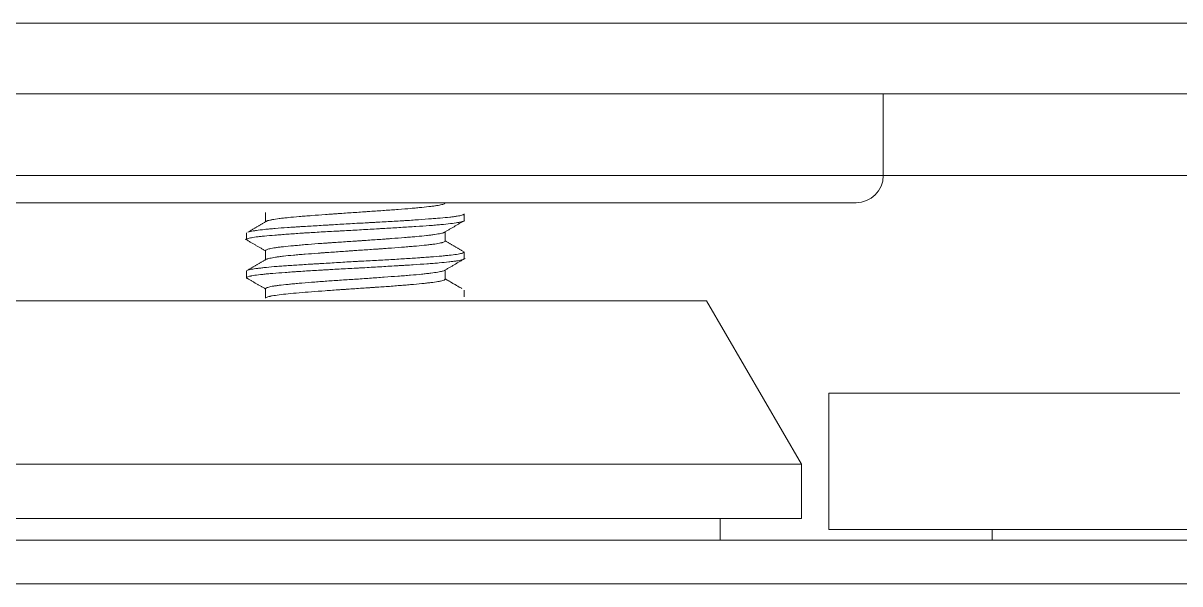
# Model space of a CAD drawing. Header units: millimetres. Extents: x 61566 to 667441, y 0 to 118800.
# Drawn here: x 435035.85 to 435057.11, y 53956.14 to 53966.44 of the extents above; entities that cross this region are included whole.
import ezdxf

# ---------------------------------------------------------------- set-up
doc = ezdxf.new("R2010")
doc.units = ezdxf.units.MM
doc.header["$LTSCALE"] = 200
doc.layers.add('LG-환기', color=2, linetype='Continuous')
doc.layers.add('환기유니트', color=6, linetype='Continuous')

# ---------------------------------------------------------------- blocks, each defined once
blk = doc.blocks.new('상업용 프리미엄 환기 250~500CMH')
at = {"layer": 'LG-환기', "color": 0, "linetype": 'Continuous', "lineweight": 18}
for p, q in [((763.4, 995.899), (943.4, 995.899)), ((942.6, 995.099), (764.2, 995.099)), ((807.2, 994.899), (807.2, 995.099)), ((812.2, 995.099), (812.2, 994.699)), ((810.2, 994.899), (781.837, 994.899)), ((810.2, 992.399), (810.2, 994.899)), ((810.7, 994.699), (810.7, 993.699)), ((810.7, 994.699), (826.151, 994.699)), ((810.7, 993.699), (812.45, 990.699)), ((810.7, 993.699), (826.799, 993.699)), ((810.2, 992.399), (803.75, 992.399)), ((812.45, 990.699), (839.95, 990.699)), ((816.9, 990.626), (816.9, 990.503)), ((820.55, 990.478), (820.55, 990.651)), ((817.25, 990.301), (817.25, 990.128)), ((820.9, 990.154), (820.9, 990.276)), ((816.9, 989.926), (816.9, 989.804)), ((820.55, 989.778), (820.55, 989.952)), ((817.25, 989.601), (817.25, 989.428)), ((820.9, 989.453), (820.9, 989.576)), ((816.9, 989.226), (816.9, 989.104)), ((820.55, 989.078), (820.55, 989.251)), ((809.7, 988.899), (842.7, 988.899)), ((817.25, 988.902), (817.25, 988.899)), ((809.199, 988.399), (768.2, 988.399)), ((809.2, 988.399), (809.2, 986.899)), ((809.2, 988.399), (843.2, 988.399)), ((775.489, 986.899), (1012.299, 986.899)), ((1012.299, 985.599), (775.489, 985.599))]:
    blk.add_line(p, q, dxfattribs=at)
blk.add_arc((809.7, 988.399), 0.5, 90, 180, dxfattribs=at)
for points in [[(816.943, 990.475), (817.097, 990.386), (817.25, 990.296)], [(820.906, 990.276), (820.728, 990.38), (820.55, 990.483)], [(817.267, 990.144), (817.075, 990.033), (816.883, 989.921)], [(820.534, 989.935), (820.702, 990.033), (820.87, 990.131)], [(816.916, 989.791), (817.083, 989.694), (817.25, 989.596)], [(820.926, 989.565), (820.738, 989.674), (820.55, 989.783)], [(817.277, 989.449), (817.087, 989.338), (816.896, 989.227)], [(820.52, 989.229), (820.687, 989.327), (820.855, 989.424)]]:
    blk.add_open_spline(points, degree=2, dxfattribs=at)
for points, knots in [([(817.25, 990.301), (817.25, 990.302), (817.25, 990.303), (817.251, 990.306), (817.252, 990.307), (817.261, 990.315), (817.275, 990.322), (817.307, 990.332), (817.32, 990.335), (817.341, 990.34), (817.349, 990.341), (817.366, 990.344), (817.374, 990.346), (817.42, 990.354), (817.463, 990.36), (817.538, 990.369), (817.564, 990.372), (817.607, 990.376), (817.621, 990.378), (817.651, 990.381), (817.666, 990.382), (817.744, 990.39), (817.812, 990.396), (817.92, 990.406), (817.958, 990.409), (818.016, 990.414), (818.035, 990.416), (818.075, 990.419), (818.095, 990.42), (818.197, 990.428), (818.282, 990.435), (818.412, 990.444), (818.456, 990.447), (818.523, 990.451), (818.545, 990.453), (818.591, 990.456), (818.614, 990.457), (818.728, 990.465), (818.82, 990.471), (818.958, 990.48), (819.004, 990.483), (819.072, 990.488), (819.095, 990.49), (819.141, 990.493), (819.164, 990.494), (819.279, 990.503), (819.367, 990.509), (819.54, 990.522), (819.624, 990.528), (819.787, 990.54), (819.863, 990.546), (820.006, 990.558), (820.073, 990.564), (820.196, 990.577), (820.251, 990.583), (820.348, 990.596), (820.39, 990.603), (820.435, 990.61), (820.443, 990.612), (820.459, 990.615), (820.481, 990.62), (820.499, 990.624), (820.529, 990.633), (820.542, 990.639), (820.548, 990.645), (820.548, 990.645), (820.548, 990.645)], [0, 0, 0, 0, 0.008594, 0.008594, 0.022169, 0.022169, 0.07647, 0.07647, 0.103621, 0.103621, 0.117196, 0.117196, 0.130771, 0.130771, 0.185072, 0.185072, 0.212223, 0.212223, 0.225798, 0.225798, 0.239373, 0.239373, 0.293674, 0.293674, 0.320825, 0.320825, 0.3344, 0.3344, 0.347975, 0.347975, 0.402276, 0.402276, 0.429427, 0.429427, 0.443002, 0.443002, 0.456577, 0.456577, 0.510878, 0.510878, 0.538029, 0.538029, 0.551604, 0.551604, 0.565179, 0.565179, 0.61948, 0.61948, 0.673781, 0.673781, 0.728082, 0.728082, 0.782383, 0.782383, 0.836684, 0.836684, 0.890985, 0.890985, 0.904561, 0.904561, 0.918136, 0.945286, 0.945286, 0.999587, 0.999587, 1, 1, 1, 1]), ([(820.55, 990.478), (820.55, 990.476), (820.549, 990.474), (820.546, 990.471), (820.545, 990.469), (820.54, 990.466), (820.537, 990.464), (820.528, 990.459), (820.52, 990.456), (820.489, 990.446), (820.462, 990.44), (820.418, 990.432), (820.409, 990.431), (820.389, 990.428), (820.379, 990.426), (820.347, 990.421), (820.325, 990.418), (820.252, 990.409), (820.197, 990.403), (820.12, 990.396), (820.105, 990.394), (820.073, 990.391), (820.056, 990.39), (820.006, 990.385), (819.971, 990.382), (819.864, 990.372), (819.788, 990.366), (819.667, 990.356), (819.626, 990.353), (819.541, 990.347), (819.498, 990.343), (819.368, 990.334), (819.28, 990.328), (819.144, 990.319), (819.098, 990.316), (819.005, 990.31), (818.959, 990.307), (818.821, 990.298), (818.73, 990.292), (818.593, 990.282), (818.548, 990.279), (818.458, 990.272), (818.413, 990.269), (818.283, 990.259), (818.198, 990.253), (818.077, 990.244), (818.037, 990.241), (817.979, 990.237), (817.96, 990.235), (817.922, 990.232), (817.903, 990.231), (817.813, 990.223), (817.745, 990.217), (817.652, 990.207), (817.622, 990.204), (817.58, 990.199), (817.566, 990.198), (817.539, 990.195), (817.526, 990.193), (817.464, 990.185), (817.421, 990.179), (817.366, 990.169), (817.35, 990.166), (817.328, 990.162), (817.321, 990.16), (817.308, 990.157), (817.302, 990.156), (817.282, 990.15), (817.27, 990.146), (817.262, 990.142)], [0, 0, 0, 0, 0.017767, 0.017767, 0.03165, 0.03165, 0.045532, 0.045532, 0.073298, 0.073298, 0.128828, 0.128828, 0.142711, 0.142711, 0.156594, 0.156594, 0.184359, 0.184359, 0.23989, 0.23989, 0.253772, 0.253772, 0.267655, 0.267655, 0.29542, 0.29542, 0.350951, 0.350951, 0.378716, 0.378716, 0.406481, 0.406481, 0.462012, 0.462012, 0.489777, 0.489777, 0.517543, 0.517543, 0.573073, 0.573073, 0.600839, 0.600839, 0.628604, 0.628604, 0.684134, 0.684134, 0.7119, 0.7119, 0.725782, 0.725782, 0.739665, 0.739665, 0.795196, 0.795196, 0.822961, 0.822961, 0.836844, 0.836844, 0.850726, 0.850726, 0.906257, 0.906257, 0.934022, 0.934022, 0.947905, 0.947905, 0.961788, 0.961788, 1, 1, 1, 1]), ([(820.879, 990.292), (820.885, 990.29), (820.89, 990.287), (820.896, 990.283), (820.898, 990.282), (820.9, 990.279), (820.901, 990.275), (820.898, 990.27), (820.885, 990.261), (820.869, 990.255), (820.838, 990.247), (820.831, 990.246), (820.816, 990.243), (820.809, 990.241), (820.784, 990.237), (820.766, 990.234), (820.705, 990.225), (820.657, 990.219), (820.574, 990.211), (820.545, 990.208), (820.482, 990.202), (820.449, 990.199), (820.346, 990.191), (820.272, 990.185), (820.152, 990.176), (820.11, 990.173), (820.046, 990.168), (820.024, 990.167), (819.979, 990.164), (819.957, 990.162), (819.844, 990.155), (819.751, 990.149), (819.605, 990.14), (819.556, 990.137), (819.48, 990.133), (819.455, 990.131), (819.404, 990.129), (819.378, 990.127), (819.25, 990.12), (819.146, 990.115), (818.989, 990.106), (818.937, 990.103), (818.858, 990.099), (818.831, 990.097), (818.779, 990.094), (818.752, 990.093), (818.62, 990.085), (818.413, 990.073), (818.214, 990.061), (818.092, 990.053), (818.068, 990.052), (818.02, 990.049), (817.949, 990.045), (817.881, 990.041), (817.748, 990.032), (817.664, 990.027), (817.564, 990.019), (817.545, 990.018), (817.506, 990.015), (817.487, 990.014), (817.432, 990.009), (817.397, 990.006), (817.296, 989.997), (817.236, 989.991), (817.168, 989.983), (817.155, 989.982), (817.13, 989.979), (817.118, 989.977), (817.083, 989.973), (817.061, 989.97), (817.003, 989.961), (816.972, 989.956), (816.937, 989.947), (816.928, 989.944), (816.913, 989.939), (816.907, 989.936), (816.901, 989.931), (816.9, 989.929), (816.9, 989.926)], [0, 0, 0, 0, 0.020742, 0.020742, 0.032747, 0.032747, 0.044752, 0.068762, 0.068762, 0.116783, 0.116783, 0.128788, 0.128788, 0.140793, 0.140793, 0.164804, 0.164804, 0.212824, 0.212824, 0.236835, 0.236835, 0.260845, 0.260845, 0.308865, 0.308865, 0.332876, 0.332876, 0.344881, 0.344881, 0.356886, 0.356886, 0.404907, 0.404907, 0.428917, 0.428917, 0.440922, 0.440922, 0.452927, 0.452927, 0.500948, 0.500948, 0.524958, 0.524958, 0.536963, 0.536963, 0.548969, 0.548969, 0.596989, 0.64501, 0.64501, 0.657015, 0.657015, 0.66902, 0.69303, 0.69303, 0.741051, 0.741051, 0.753056, 0.753056, 0.765061, 0.765061, 0.789072, 0.789072, 0.837092, 0.837092, 0.849097, 0.849097, 0.861103, 0.861103, 0.885113, 0.885113, 0.933133, 0.933133, 0.957144, 0.957144, 0.981154, 0.981154, 1, 1, 1, 1]), ([(816.901, 989.799), (816.9, 989.801), (816.9, 989.804), (816.903, 989.812), (816.914, 989.818), (816.938, 989.826), (816.943, 989.827), (816.955, 989.83), (816.961, 989.832), (816.981, 989.836), (816.996, 989.839), (817.048, 989.848), (817.09, 989.854), (817.152, 989.861), (817.165, 989.862), (817.192, 989.865), (817.206, 989.867), (817.248, 989.871), (817.278, 989.874), (817.373, 989.882), (817.442, 989.888), (817.555, 989.896), (817.594, 989.899), (817.655, 989.904), (817.676, 989.905), (817.718, 989.908), (817.739, 989.91), (817.846, 989.918), (817.936, 989.924), (818.076, 989.932), (818.124, 989.935), (818.221, 989.941), (818.271, 989.944), (818.422, 989.952), (818.523, 989.958), (818.677, 989.966), (818.729, 989.969), (818.807, 989.973), (818.833, 989.974), (818.886, 989.977), (818.912, 989.979), (819.043, 989.986), (819.25, 989.998), (819.452, 990.011), (819.576, 990.018), (819.601, 990.019), (819.65, 990.022), (819.722, 990.027), (819.792, 990.031), (819.93, 990.04), (820.018, 990.045), (820.143, 990.053), (820.184, 990.056), (820.263, 990.062), (820.3, 990.065), (820.409, 990.074), (820.475, 990.08), (820.55, 990.087), (820.565, 990.089), (820.593, 990.092), (820.607, 990.093), (820.647, 990.098), (820.672, 990.101), (820.741, 990.11), (820.779, 990.115), (820.826, 990.124), (820.839, 990.126), (820.856, 990.131), (820.862, 990.132), (820.871, 990.135), (820.876, 990.136), (820.893, 990.143), (820.9, 990.148), (820.9, 990.153)], [0, 0, 0, 0, 0.019689, 0.019689, 0.068882, 0.068882, 0.08118, 0.08118, 0.093478, 0.093478, 0.118075, 0.118075, 0.167268, 0.167268, 0.179566, 0.179566, 0.191864, 0.191864, 0.21646, 0.21646, 0.265653, 0.265653, 0.29025, 0.29025, 0.302548, 0.302548, 0.314846, 0.314846, 0.364039, 0.364039, 0.388636, 0.388636, 0.413232, 0.413232, 0.462425, 0.462425, 0.487022, 0.487022, 0.49932, 0.49932, 0.511618, 0.511618, 0.560811, 0.610004, 0.610004, 0.622302, 0.622302, 0.6346, 0.659197, 0.659197, 0.70839, 0.70839, 0.732986, 0.732986, 0.757583, 0.757583, 0.806776, 0.806776, 0.819074, 0.819074, 0.831372, 0.831372, 0.855969, 0.855969, 0.905161, 0.905161, 0.929758, 0.929758, 0.942056, 0.942056, 0.954354, 0.954354, 1, 1, 1, 1]), ([(817.25, 989.601), (817.25, 989.607), (817.256, 989.613), (817.276, 989.622), (817.285, 989.625), (817.301, 989.63), (817.307, 989.631), (817.32, 989.635), (817.327, 989.636), (817.363, 989.644), (817.399, 989.65), (817.464, 989.66), (817.487, 989.663), (817.524, 989.667), (817.537, 989.669), (817.564, 989.672), (817.578, 989.673), (817.648, 989.681), (817.71, 989.687), (817.811, 989.696), (817.846, 989.699), (817.901, 989.704), (817.919, 989.706), (817.957, 989.709), (817.976, 989.711), (818.073, 989.719), (818.153, 989.725), (818.279, 989.734), (818.322, 989.737), (818.388, 989.742), (818.411, 989.744), (818.455, 989.747), (818.477, 989.748), (818.589, 989.756), (818.68, 989.761), (818.817, 989.771), (818.863, 989.774), (818.933, 989.778), (818.956, 989.78), (819.002, 989.783), (819.026, 989.785), (819.14, 989.793), (819.231, 989.799), (819.364, 989.809), (819.408, 989.812), (819.474, 989.817), (819.495, 989.818), (819.538, 989.822), (819.56, 989.823), (819.665, 989.831), (819.745, 989.837), (819.859, 989.846), (819.896, 989.849), (819.951, 989.853), (819.968, 989.855), (820.003, 989.858), (820.021, 989.859), (820.104, 989.867), (820.165, 989.874), (820.248, 989.883), (820.274, 989.886), (820.311, 989.891), (820.323, 989.893), (820.346, 989.896), (820.357, 989.898), (820.409, 989.906), (820.444, 989.912), (820.486, 989.921), (820.498, 989.924), (820.514, 989.928), (820.518, 989.93), (820.527, 989.933), (820.531, 989.934), (820.545, 989.941), (820.55, 989.946), (820.55, 989.951)], [0, 0, 0, 0, 0.048648, 0.048648, 0.075312, 0.075312, 0.088644, 0.088644, 0.101976, 0.101976, 0.155304, 0.155304, 0.181968, 0.181968, 0.195299, 0.195299, 0.208631, 0.208631, 0.261959, 0.261959, 0.288623, 0.288623, 0.301955, 0.301955, 0.315287, 0.315287, 0.368614, 0.368614, 0.395278, 0.395278, 0.40861, 0.40861, 0.421942, 0.421942, 0.47527, 0.47527, 0.501934, 0.501934, 0.515266, 0.515266, 0.528598, 0.528598, 0.581925, 0.581925, 0.608589, 0.608589, 0.621921, 0.621921, 0.635253, 0.635253, 0.688581, 0.688581, 0.715245, 0.715245, 0.728576, 0.728576, 0.741908, 0.741908, 0.795236, 0.795236, 0.8219, 0.8219, 0.835232, 0.835232, 0.848564, 0.848564, 0.901891, 0.901891, 0.928555, 0.928555, 0.941887, 0.941887, 0.955219, 0.955219, 1, 1, 1, 1]), ([(820.55, 989.778), (820.55, 989.773), (820.545, 989.768), (820.528, 989.759), (820.519, 989.756), (820.499, 989.749), (820.487, 989.746), (820.445, 989.737), (820.41, 989.73), (820.347, 989.721), (820.324, 989.718), (820.288, 989.714), (820.275, 989.712), (820.249, 989.709), (820.235, 989.708), (820.166, 989.7), (820.105, 989.694), (820.005, 989.685), (819.97, 989.682), (819.917, 989.677), (819.898, 989.675), (819.861, 989.672), (819.842, 989.67), (819.746, 989.662), (819.666, 989.656), (819.54, 989.647), (819.498, 989.643), (819.432, 989.639), (819.41, 989.637), (819.366, 989.634), (819.344, 989.633), (819.232, 989.625), (819.141, 989.619), (819.004, 989.61), (818.958, 989.607), (818.889, 989.603), (818.866, 989.601), (818.819, 989.598), (818.796, 989.596), (818.681, 989.588), (818.59, 989.582), (818.457, 989.572), (818.412, 989.569), (818.347, 989.564), (818.325, 989.563), (818.282, 989.559), (818.26, 989.558), (818.154, 989.55), (818.073, 989.544), (817.958, 989.535), (817.921, 989.532), (817.866, 989.527), (817.848, 989.526), (817.813, 989.523), (817.796, 989.521), (817.711, 989.514), (817.649, 989.507), (817.565, 989.498), (817.538, 989.494), (817.501, 989.49), (817.489, 989.488), (817.465, 989.485), (817.454, 989.483), (817.399, 989.475), (817.363, 989.469), (817.32, 989.46), (817.307, 989.457), (817.291, 989.453), (817.286, 989.451), (817.277, 989.448), (817.273, 989.447), (817.256, 989.44), (817.25, 989.434), (817.25, 989.428)], [0, 0, 0, 0, 0.044808, 0.044808, 0.071472, 0.071472, 0.098135, 0.098135, 0.151462, 0.151462, 0.178126, 0.178126, 0.191458, 0.191458, 0.20479, 0.20479, 0.258117, 0.258117, 0.284781, 0.284781, 0.298112, 0.298112, 0.311444, 0.311444, 0.364771, 0.364771, 0.391435, 0.391435, 0.404767, 0.404767, 0.418099, 0.418099, 0.471426, 0.471426, 0.49809, 0.49809, 0.511421, 0.511421, 0.524753, 0.524753, 0.578081, 0.578081, 0.604744, 0.604744, 0.618076, 0.618076, 0.631408, 0.631408, 0.684735, 0.684735, 0.711399, 0.711399, 0.724731, 0.724731, 0.738062, 0.738062, 0.79139, 0.79139, 0.818053, 0.818053, 0.831385, 0.831385, 0.844717, 0.844717, 0.898044, 0.898044, 0.924708, 0.924708, 0.93804, 0.93804, 0.951371, 0.951371, 1, 1, 1, 1]), ([(816.9, 989.103), (816.9, 989.105), (816.901, 989.107), (816.904, 989.111), (816.906, 989.112), (816.911, 989.115), (816.92, 989.12), (816.933, 989.124), (816.966, 989.133), (816.995, 989.139), (817.042, 989.147), (817.052, 989.148), (817.072, 989.151), (817.083, 989.153), (817.117, 989.157), (817.141, 989.16), (817.219, 989.168), (817.278, 989.174), (817.376, 989.182), (817.41, 989.185), (817.464, 989.189), (817.483, 989.191), (817.52, 989.194), (817.539, 989.195), (817.636, 989.203), (817.718, 989.209), (817.849, 989.218), (817.893, 989.221), (817.962, 989.225), (817.985, 989.227), (818.033, 989.23), (818.056, 989.231), (818.175, 989.238), (818.273, 989.244), (818.423, 989.252), (818.474, 989.255), (818.551, 989.259), (818.577, 989.261), (818.629, 989.263), (818.655, 989.265), (818.785, 989.272), (818.889, 989.277), (819.097, 989.289), (819.2, 989.295), (819.329, 989.303), (819.354, 989.305), (819.405, 989.308), (819.481, 989.312), (819.555, 989.317), (819.7, 989.325), (819.795, 989.331), (819.909, 989.338), (819.931, 989.34), (819.976, 989.342), (820.042, 989.347), (820.105, 989.351), (820.227, 989.359), (820.303, 989.365), (820.391, 989.372), (820.408, 989.374), (820.442, 989.377), (820.459, 989.378), (820.507, 989.383), (820.538, 989.386), (820.624, 989.395), (820.675, 989.401), (820.74, 989.41), (820.76, 989.413), (820.796, 989.418), (820.812, 989.421), (820.847, 989.428), (820.864, 989.432), (820.876, 989.436)], [0, 0, 0, 0, 0.017189, 0.017189, 0.030286, 0.030286, 0.043384, 0.069578, 0.069578, 0.121966, 0.121966, 0.135064, 0.135064, 0.148161, 0.148161, 0.174355, 0.174355, 0.226743, 0.226743, 0.252938, 0.252938, 0.266035, 0.266035, 0.279132, 0.279132, 0.33152, 0.33152, 0.357715, 0.357715, 0.370812, 0.370812, 0.383909, 0.383909, 0.436298, 0.436298, 0.462492, 0.462492, 0.475589, 0.475589, 0.488686, 0.488686, 0.541075, 0.541075, 0.593463, 0.593463, 0.60656, 0.60656, 0.619657, 0.645852, 0.645852, 0.69824, 0.69824, 0.711337, 0.711337, 0.724434, 0.750629, 0.750629, 0.803017, 0.803017, 0.816114, 0.816114, 0.829211, 0.829211, 0.855406, 0.855406, 0.907794, 0.907794, 0.933988, 0.933988, 0.960183, 0.960183, 1, 1, 1, 1]), ([(820.898, 989.581), (820.9, 989.578), (820.901, 989.576), (820.898, 989.571), (820.897, 989.57), (820.893, 989.567), (820.891, 989.565), (820.877, 989.558), (820.837, 989.545), (820.767, 989.533), (820.712, 989.526), (820.701, 989.525), (820.677, 989.522), (820.64, 989.517), (820.6, 989.513), (820.513, 989.505), (820.449, 989.499), (820.36, 989.492), (820.342, 989.491), (820.304, 989.488), (820.248, 989.483), (820.188, 989.479), (820.065, 989.47), (819.978, 989.463), (819.864, 989.456), (819.84, 989.454), (819.793, 989.451), (819.769, 989.45), (819.698, 989.445), (819.649, 989.443), (819.502, 989.434), (819.401, 989.428), (819.272, 989.421), (819.246, 989.42), (819.194, 989.417), (819.168, 989.416), (819.089, 989.412), (819.036, 989.409), (818.879, 989.4), (818.774, 989.394), (818.618, 989.385), (818.566, 989.382), (818.488, 989.377), (818.462, 989.376), (818.41, 989.373), (818.385, 989.371), (818.258, 989.363), (818.16, 989.358), (818.017, 989.349), (817.97, 989.346), (817.878, 989.34), (817.832, 989.337), (817.701, 989.329), (817.619, 989.324), (817.503, 989.315), (817.466, 989.312), (817.413, 989.307), (817.395, 989.306), (817.361, 989.303), (817.344, 989.301), (817.262, 989.294), (817.146, 989.281), (817.058, 989.27), (817.013, 989.262), (817.004, 989.261), (816.988, 989.258), (816.965, 989.254), (816.947, 989.25), (816.932, 989.246), (816.928, 989.244), (816.924, 989.243)], [0, 0, 0, 0, 0.023945, 0.023945, 0.03696, 0.03696, 0.049976, 0.049976, 0.102038, 0.1541, 0.1541, 0.167115, 0.167115, 0.180131, 0.206162, 0.206162, 0.258224, 0.258224, 0.271239, 0.271239, 0.284254, 0.310285, 0.310285, 0.362347, 0.362347, 0.375363, 0.375363, 0.388378, 0.388378, 0.414409, 0.414409, 0.466471, 0.466471, 0.479487, 0.479487, 0.492502, 0.492502, 0.518533, 0.518533, 0.570595, 0.570595, 0.596626, 0.596626, 0.609641, 0.609641, 0.622657, 0.622657, 0.674719, 0.674719, 0.70075, 0.70075, 0.726781, 0.726781, 0.778843, 0.778843, 0.804874, 0.804874, 0.817889, 0.817889, 0.830905, 0.830905, 0.882966, 0.935028, 0.935028, 0.948044, 0.948044, 0.961059, 0.98709, 0.98709, 1, 1, 1, 1]), ([(817.25, 988.901), (817.25, 988.904), (817.251, 988.906), (817.255, 988.91), (817.257, 988.912), (817.262, 988.915), (817.271, 988.92), (817.285, 988.925), (817.317, 988.935), (817.345, 988.941), (817.4, 988.95), (817.42, 988.953), (817.463, 988.959), (817.486, 988.962), (817.561, 988.971), (817.616, 988.977), (817.694, 988.985), (817.71, 988.987), (817.743, 988.99), (817.759, 988.991), (817.81, 988.996), (817.845, 988.999), (817.954, 989.009), (818.03, 989.015), (818.132, 989.023), (818.152, 989.025), (818.194, 989.028), (818.215, 989.03), (818.279, 989.034), (818.322, 989.037), (818.452, 989.046), (818.541, 989.052), (818.655, 989.06), (818.678, 989.061), (818.724, 989.064), (818.747, 989.066), (818.816, 989.07), (818.862, 989.074), (819, 989.083), (819.092, 989.089), (819.205, 989.097), (819.228, 989.099), (819.273, 989.102), (819.296, 989.104), (819.363, 989.109), (819.407, 989.112), (819.537, 989.121), (819.621, 989.128), (819.722, 989.135), (819.742, 989.137), (819.781, 989.14), (819.801, 989.141), (819.859, 989.146), (819.896, 989.149), (820.003, 989.158), (820.07, 989.164), (820.147, 989.172), (820.162, 989.173), (820.191, 989.177), (820.205, 989.178), (820.247, 989.183), (820.273, 989.186), (820.347, 989.196), (820.389, 989.202), (820.433, 989.21), (820.441, 989.212), (820.457, 989.215), (820.465, 989.216), (820.486, 989.221), (820.498, 989.224), (820.515, 989.229), (820.52, 989.23), (820.525, 989.232)], [0, 0, 0, 0, 0.02213, 0.02213, 0.036251, 0.036251, 0.050373, 0.078615, 0.078615, 0.1351, 0.1351, 0.163343, 0.163343, 0.191585, 0.191585, 0.24807, 0.24807, 0.262192, 0.262192, 0.276313, 0.276313, 0.304555, 0.304555, 0.361041, 0.361041, 0.375162, 0.375162, 0.389283, 0.389283, 0.417526, 0.417526, 0.474011, 0.474011, 0.488132, 0.488132, 0.502253, 0.502253, 0.530496, 0.530496, 0.586981, 0.586981, 0.601102, 0.601102, 0.615223, 0.615223, 0.643466, 0.643466, 0.699951, 0.699951, 0.714072, 0.714072, 0.728194, 0.728194, 0.756436, 0.756436, 0.812921, 0.812921, 0.827042, 0.827042, 0.841164, 0.841164, 0.869406, 0.869406, 0.925891, 0.925891, 0.940013, 0.940013, 0.954134, 0.954134, 0.982376, 0.982376, 1, 1, 1, 1])]:
    blk.add_open_spline(points, degree=3, knots=knots, dxfattribs=at)

msp = doc.modelspace()

# ---------------------------------------------------------------- block references
at = {"layer": '환기유니트', "rotation": 180}
msp.add_blockref('상업용 프리미엄 환기 250~500CMH', (435860.857, 54952.042), dxfattribs=at)

doc.saveas('drawing.dxf')
